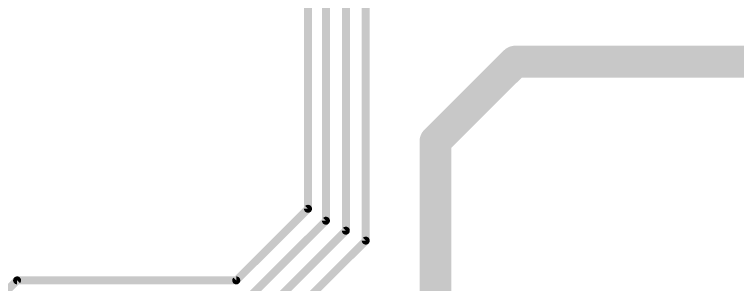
# Model space of a CAD drawing. Extents: x -1 to 68.6, y -1.7 to 63.5.
# Drawn here: x 24.68 to 47.73, y 14.47 to 23.1 of the extents above; entities that cross this region are included whole.
import ezdxf

# ---------------------------------------------------------------- set-up
doc = ezdxf.new("R2010")
doc.units = 0
doc.layers.add('1', color=22, linetype='CONTINUOUS')
doc.layers.add('16', color=175, linetype='CONTINUOUS')

msp = doc.modelspace()

# ---------------------------------------------------------------- linework, layer by layer
at = {"layer": '1', "const_width": 1.016}
for points in [[(40.64, 21.59), (38.1, 19.05)], [(51.81, 21.59), (40.64, 21.59)], [(38.1, 19.05), (38.1, 13.0175)]]:
    msp.add_lwpolyline(points, dxfattribs=at)
at = {"layer": '1', "const_width": 0.508}
for points in [[(40.64, 21.844, 1), (40.64, 21.336)], [(40.8196, 21.4104, 1), (40.4604, 21.7696)], [(38.354, 19.05, 1), (37.846, 19.05)], [(37.9204, 19.2296, 1), (38.2796, 18.8704)]]:
    msp.add_lwpolyline(points, format="xyb", dxfattribs=at)
at = {"layer": '16', "const_width": 0.254}
for points in [[(34.036, 16.891), (34.036, 55.245)], [(34.6075, 16.51), (34.6075, 53.2765)], [(35.2425, 16.1925), (35.2425, 51.435)], [(35.8775, 15.875), (35.8775, 51.1175)], [(31.75, 14.605), (34.036, 16.891)], [(32.0675, 13.97), (34.6075, 16.51)], [(32.385, 13.335), (35.2425, 16.1925)], [(33.9725, 13.97), (35.8775, 15.875)], [(23.1775, 13.0175), (24.765, 14.605)], [(24.765, 14.605), (31.75, 14.605)]]:
    msp.add_lwpolyline(points, dxfattribs=at)
at = {"layer": '16', "const_width": 0.127}
for points in [[(33.9725, 16.891, 1), (34.0995, 16.891)], [(34.0809, 16.8461, 1), (33.9911, 16.9359)], [(34.6524, 16.4651, 1), (34.5626, 16.5549)], [(34.544, 16.51, 1), (34.671, 16.51)], [(35.179, 16.1925, 1), (35.306, 16.1925)], [(35.2874, 16.1476, 1), (35.1976, 16.2374)], [(35.814, 15.875, 1), (35.941, 15.875)], [(35.9224, 15.8301, 1), (35.8326, 15.9199)], [(24.765, 14.6685, 1), (24.765, 14.5415)], [(24.8099, 14.5601, 1), (24.7201, 14.6499)], [(31.7051, 14.6499, 1), (31.7949, 14.5601)], [(31.75, 14.5415, 1), (31.75, 14.6685)]]:
    msp.add_lwpolyline(points, format="xyb", dxfattribs=at)

doc.saveas('drawing.dxf')
